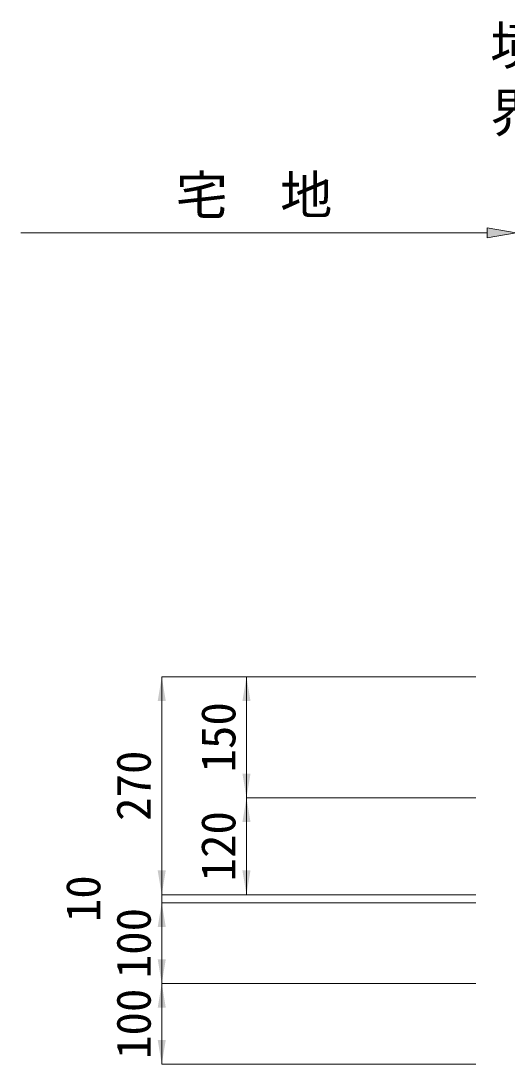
# Model space of a CAD drawing. Units: millimetres at full size; some dimension numbers follow another scale. Extents: x 10958 to 33220, y 2125 to 9550.
# Drawn here: x 18394 to 18997, y 6712 to 8005 of the extents above; entities that cross this region are included whole.
import ezdxf
from ezdxf.enums import TextEntityAlignment as Align

# ---------------------------------------------------------------- set-up
doc = ezdxf.new("R2010")
doc.units = ezdxf.units.MM
doc.header["$LTSCALE"] = 20
doc.layers.add('寸法線', color=7, linetype='Continuous', lineweight=13)
doc.styles.add('ＭＳ ゴシック', font='')
doc.styles.get('ＭＳ ゴシック').set_extended_font_data('MS Gothic')

# ---------------------------------------------------------------- blocks, each defined once
blk = doc.blocks.new('filled_arrow')
at = {"color": 0, "linetype": 'Continuous', "lineweight": -2}
blk.add_solid([(7.5, 1.25), (0, 0), (7.5, -1.25)], dxfattribs=at)

msp = doc.modelspace()

# ---------------------------------------------------------------- hatches: boundary and pattern name
at = {"layer": '寸法線'}
msp.add_hatch(color=256, dxfattribs=at).paths.add_polyline_path([(18972.14, 7748), (18972.14, 7736), (19008.14, 7742)])

# ---------------------------------------------------------------- linework, layer by layer
for p, q in [((18972.14, 7742), (18394.14, 7742)), ((18568.77, 6921.82), (18568.77, 7191.82)), ((18958.14, 7191.82), (18568.77, 7191.82)), ((18673.77, 7041.82), (18673.77, 7191.82)), ((18958.14, 7191.82), (18673.77, 7191.82)), ((18673.77, 6921.82), (18673.77, 7041.82)), ((18958.14, 7041.82), (18673.77, 7041.82)), ((18958.14, 7041.82), (18673.77, 7041.82)), ((18568.77, 6951.82), (18568.77, 6881.82)), ((18958.14, 6921.82), (18568.77, 6921.82)), ((18958.14, 6921.82), (18568.77, 6921.82)), ((18958.14, 6921.82), (18673.77, 6921.82)), ((18958.14, 6911.82), (18568.77, 6911.82)), ((18568.77, 6911.82), (18568.77, 6751.82)), ((18958.14, 6911.82), (18568.77, 6911.82)), ((18568.77, 6871.82), (18568.77, 6711.82)), ((18958.14, 6811.82), (18568.77, 6811.82)), ((18958.14, 6811.82), (18568.77, 6811.82)), ((18958.14, 6711.82), (18568.77, 6711.82))]:
    msp.add_line(p, q, dxfattribs=at)
msp.add_lwpolyline([(18972.14, 7748), (18972.14, 7736), (19008.14, 7742)], close=True, dxfattribs=at)

# ---------------------------------------------------------------- block references
at = {"layer": '寸法線', "xscale": 4, "yscale": 4}
for p, rotation in [((18568.77, 7191.82), 270), ((18673.77, 7191.82), 270), ((18673.77, 7041.82), 90), ((18673.77, 7041.82), 270), ((18568.77, 6921.82), 90), ((18673.77, 6921.82), 90), ((18568.77, 6911.82), 270), ((18568.77, 6811.82), 90), ((18568.77, 6811.82), 270), ((18568.77, 6711.82), 90)]:
    msp.add_blockref('filled_arrow', p, dxfattribs=dict(at, rotation=rotation))

# ---------------------------------------------------------------- texts
at = {"layer": '寸法線', "style": 'ＭＳ ゴシック'}
for s, p in [('境', (18975.76, 7997.82)), ('界', (18975.76, 7914.48))]:
    msp.add_text(s, height=47.47, dxfattribs=at).set_placement(p, align=Align.TOP_LEFT)
msp.add_text('宅\u3000地', height=47.47, dxfattribs=at).set_placement((18683.14, 7788.93), align=Align.MIDDLE_CENTER)
for s, p in [('150', (18638.77, 7116.82)), ('270', (18533.77, 7056.82)), ('120', (18638.77, 6981.82)), ('10', (18471.27, 6916.82)), ('100', (18533.77, 6861.82)), ('100', (18533.77, 6761.82))]:
    msp.add_text(s, height=42.72, rotation=90, dxfattribs=at).set_placement(p, align=Align.MIDDLE_CENTER)

doc.saveas('drawing.dxf')
